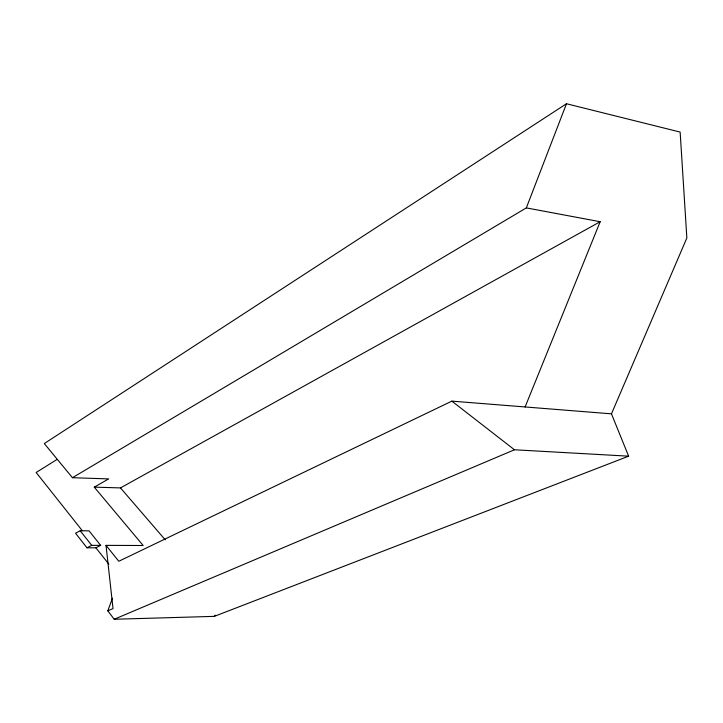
<?xml version="1.0" encoding="UTF-8"?>
<svg xmlns="http://www.w3.org/2000/svg" width="723" height="723" viewBox="0 0 723 723"><rect width="100%" height="100%" fill="white"/><g stroke="black" fill="none" stroke-linecap="round" stroke-linejoin="round"><path stroke-width="1.08" d="M107.817 610.854L113.023 608.585L106.019 545.368L143.163 545.513L94.261 487.139L108.676 478.906L72.445 477.704L44.302 443.561L566.48 103.741L680.144 132.074L686.85 237.975L611.468 413.836L628.63 456.177L214.333 616.367L114.207 619.259L107.817 610.854L112.445 598.192M72.445 477.704L526.335 207.89L566.48 103.741M525.106 406.959L600.171 221.726L526.335 207.89M214.333 616.367L215.346 615.183M57.018 459.457L36.15 472.49L82.277 530.664M94.261 487.139L120.479 487.908L600.171 221.726M80.181 530.754L75.535 533.231L86.968 547.79L95.879 547.808L100.669 545.386L89.046 530.845L80.181 530.754L91.731 545.35L100.669 545.386M86.968 547.79L91.731 545.35M611.468 413.836L451.857 401.129L118.798 561.265L106.019 545.368M114.207 619.259L514.442 449.769L628.63 456.177M451.857 401.129L514.442 449.769M120.479 487.908L165.206 539.792M95.879 547.808L108.884 564.211"/></g></svg>
